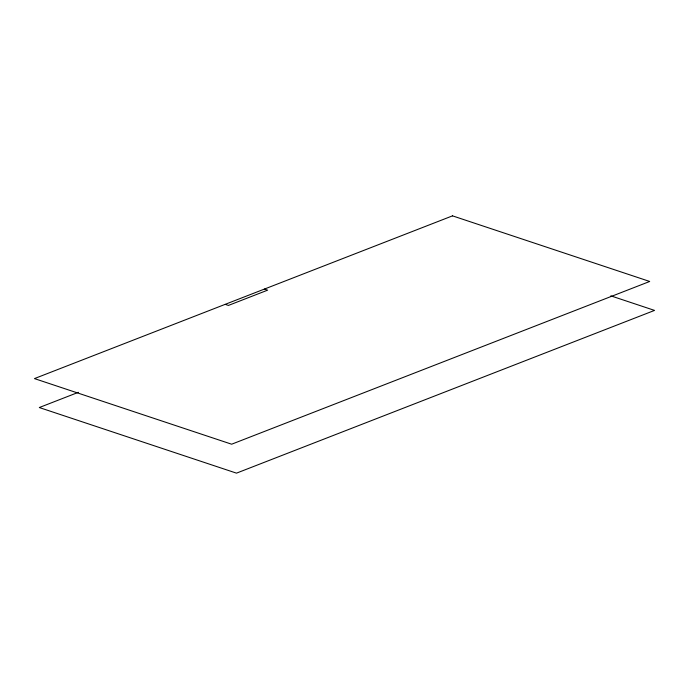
<?xml version="1.0" encoding="UTF-8"?>
<svg xmlns="http://www.w3.org/2000/svg" width="689" height="689" viewBox="0 0 689 689"><rect width="100%" height="100%" fill="white"/><g stroke="black" fill="none" stroke-linecap="round" stroke-linejoin="round"><path stroke-width="1.03" d="M78.391 392.317L39.29 407.535L236.491 473.145L654.55 310.403L610.842 295.857M264.378 289.087L267.616 290.164L228.429 305.425L225.346 304.4M452.509 215.855L34.45 378.597L231.65 444.207L649.71 281.465L452.509 215.855"/></g></svg>
